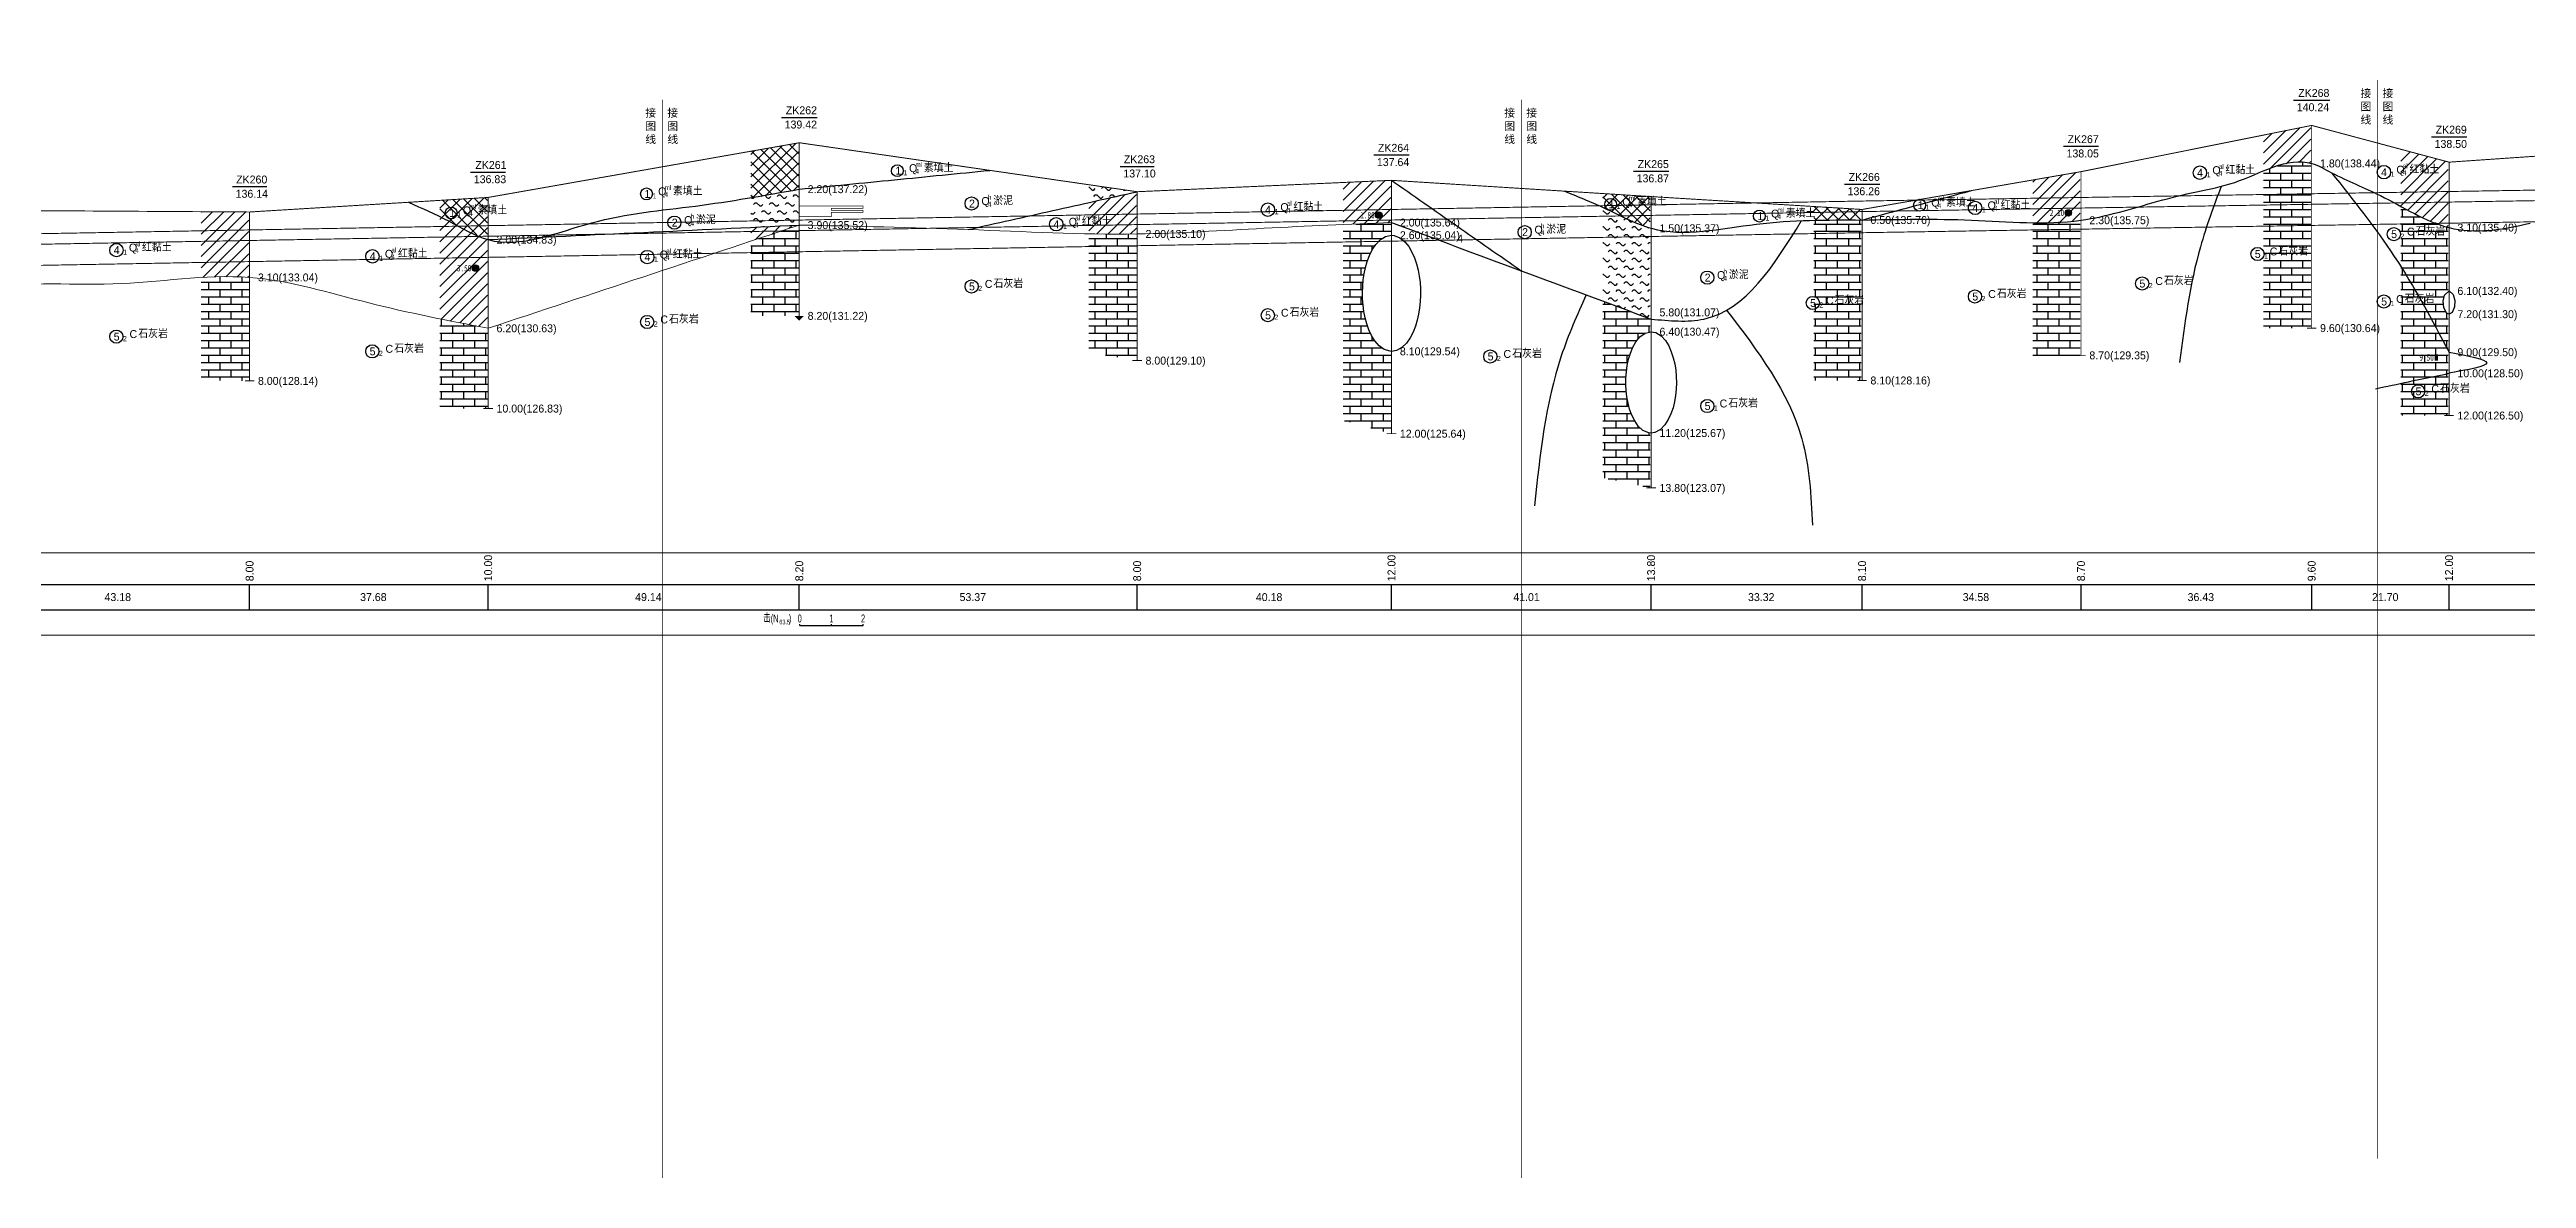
# Model space of a CAD drawing. Header units: inches. Extents: x -205 to 12199, y -11610 to -150.
# Drawn here: x 2405 to 3188, y -10874 to -10518 of the extents above; entities that cross this region are included whole.
import ezdxf
from ezdxf.enums import TextEntityAlignment as Align

# ---------------------------------------------------------------- set-up
doc = ezdxf.new("R2010")
doc.units = ezdxf.units.IN
doc.header["$MEASUREMENT"] = 0
for name, pattern in [('ACAD_ISO03W100', [30, 12, -18]), ('ACAD_ISO05W100', [34, 24, -3, 0.5, -3, 0.5, -3]), ('ACAD_ISO12W100', [21, 12, -3, 0, -3, 0, -3])]:
    doc.linetypes.add(name, pattern=pattern)
for name, color, linetype in [('GiCAD_PouMian', 7, 'Continuous'), ('GICAD_QUYANG', 7, 'Continuous'), ('地质-原位曲线', 7, 'Continuous'), ('地质-图框', 7, 'Continuous'), ('地质-地层符号', 3, 'Continuous'), ('地质-地层线', 7, 'Continuous'), ('地质-地面线', 7, 'Continuous'), ('地质-填充花纹', 4, 'Continuous'), ('地质-文字', 7, 'Continuous'), ('地质-标注栏', 7, 'Continuous'), ('地质-钻孔', 7, 'Continuous'), ('管底', 7, 'Continuous'), ('红线', 1, 'ACAD_ISO05W100')]:
    doc.layers.add(name, color=color, linetype=linetype)
doc.styles.add('LZ_PMT_LINE', font='', dxfattribs={"height": 2})
doc.styles.get("Standard").update_dxf_attribs({"font": ''})
doc.styles.add('地层编号', font='Comfont.shx', dxfattribs={"width": 0.7, "height": 2.5, "bigfont": 'Hztxt12a.shx'})
doc.styles.add('层底标注', font='Comfont.shx', dxfattribs={"width": 0.7, "height": 2.5, "bigfont": 'Hztxt12a.shx'})
doc.styles.add('岩土名称', font='Comfont.shx', dxfattribs={"width": 0.7, "height": 2.5, "bigfont": 'Hztxt12a.shx'})
doc.styles.add('时代', font='Comfont.shx', dxfattribs={"width": 0.7, "height": 2.5, "bigfont": 'Hztxt12a.shx'})
doc.styles.add('标注栏数据', font='Comfont.shx', dxfattribs={"width": 0.7, "height": 2.5, "bigfont": 'Hztxt12a.shx'})
doc.styles.add('钻孔标注', font='Comfont.shx', dxfattribs={"width": 0.7, "height": 2.5, "bigfont": 'Hztxt12a.shx'})
doc.styles.get('LZ_PMT_LINE').set_extended_font_data('SimSun')
doc.styles.get('Standard').set_extended_font_data('SimSun')
doc.linetypes.add('bzhjcx', pattern='A,0.001,[2,XX1.shx,S=1,R=0,X=1,Y=0],-2', length=2.001)
doc.linetypes.add('rd', pattern='A,0.7,1,[1,rd.shx,S=5,R=180,X=0,Y=0],1', length=2.7)
doc.linetypes.add('swx', pattern='A,7,-1.5,["●",LZ_PMT_LINE,S=0.05,R=0,X=0,Y=0],-1.5', length=10)
pattern_1 = [(0, (-1758.2928, -12599.2868), (0, 2.3), []), (90, (-1758.2928, -12599.2868), (-3.5, 2.3), [2.3, -2.3])]
pattern_2 = [(45, (-1758.2928, -12599.2868), (-1.767767, 1.767767), [])]
pattern_3 = [(45, (-1758.2928, -12599.2868), (-1.767767, 1.767767), []), (135, (-1758.2928, -12599.2868), (-1.767767, -1.767767), [])]
pattern_4 = [(45, (-1759.7928, -12599.2868), (-2.5, 2.5), [0.707107, -2.828427]), (0, (-1759.2928, -12598.7868), (2.5, 2.5), [0.5, -4.5]), (315, (-1758.7928, -12598.7868), (4.9999895, -1.06e-05), [1.414214, -2.12132]), (0, (-1757.7928, -12599.7868), (2.5, 2.5), [0.5, -4.5]), (45, (-1757.2928, -12599.7868), (-2.5, 2.5), [0.707107, -2.828427])]

# ---------------------------------------------------------------- blocks, each defined once
blk = doc.blocks.new('gkqy_yuan.dwg不标')
at = {"layer": 'GiCAD_PouMian'}
h = blk.add_hatch(color=7, dxfattribs=at)
edge = h.paths.add_edge_path()
edge.add_arc((0, 0), 1, 0, 360)
at = {"layer": 'GICAD_QUYANG', "color": 7}
blk.add_circle((0, 0), 1, dxfattribs=at)
blk = doc.blocks.new('gkqy_yan.dwg不标', base_point=(0, -1))
at = {"color": 7}
blk.add_solid([(-0.5, -2), (-0.5, 0), (0.5, -2), (0.5, 0)], dxfattribs=at)

msp = doc.modelspace()

# ---------------------------------------------------------------- hatches: boundary and pattern name
at = {"layer": '地质-填充花纹', "linetype": 'Continuous'}
h = msp.add_hatch(dxfattribs=at)
h.set_pattern_fill('GKSTT', scale=0.5, style=0, pattern_type=2)
h.set_pattern_definition(pattern_3)
h.paths.add_polyline_path([(2641.93628, -10562.03644), (2634.11769, -10563.41875), (2629.19074, -10564.27029), (2626.93628, -10564.64735), (2626.93628, -10550.00458), (2641.93628, -10547.36949)])
h = msp.add_hatch(dxfattribs=at)
h.set_pattern_fill('GKNXT', scale=0.5, style=0, pattern_type=2)
h.set_pattern_definition(pattern_2)
h.paths.add_polyline_path([(3119.71955, -10553.83785), (3114.54941, -10553.40351), (3109.66246, -10554.42032), (3104.96101, -10556.11729), (3104.71955, -10556.21782), (3104.71955, -10544.9144), (3119.71955, -10541.90894)])
h = msp.add_hatch(dxfattribs=at)
h.set_pattern_fill('GKSHY', scale=0.5, style=0, pattern_type=2)
h.set_pattern_definition(pattern_1)
h.paths.add_polyline_path([(3119.71955, -10553.83785), (3119.71955, -10605.85886), (3104.71955, -10605.85886), (3104.71955, -10556.21782), (3104.96101, -10556.11729), (3109.66246, -10554.42032), (3114.54941, -10553.40351)])
h = msp.add_hatch(dxfattribs=at)
h.set_pattern_fill('GKNXT', scale=0.5, style=0, pattern_type=2)
h.set_pattern_definition(pattern_2)
h.paths.add_polyline_path([(3163.12485, -10553.39208), (3163.12485, -10574.03163), (3154.95319, -10570.96158), (3150.49957, -10568.68975), (3148.12485, -10567.40348), (3148.12485, -10549.38334)])
h = msp.add_hatch(dxfattribs=at)
h.set_pattern_fill('GKYN', scale=0.5, style=0, pattern_type=2)
h.set_pattern_definition(pattern_4)
h.paths.add_polyline_path([(2641.93628, -10573.33727), (2632.99814, -10573.75558), (2628.00361, -10573.98933), (2626.93628, -10574.03928), (2626.93628, -10564.64735), (2629.19074, -10564.27029), (2634.11769, -10563.41875), (2641.93628, -10562.03644)])
h = msp.add_hatch(dxfattribs=at)
h.set_pattern_fill('GKYN', scale=0.5, style=0, pattern_type=2)
h.set_pattern_definition(pattern_4)
h.paths.add_polyline_path([(2748.67631, -10562.75596), (2748.67631, -10562.84809), (2741.75934, -10564.3947), (2736.87983, -10565.48574), (2733.67631, -10566.20203), (2733.67631, -10560.58246)])
h = msp.add_hatch(dxfattribs=at)
h.set_pattern_fill('GKNXT', scale=0.5, style=0, pattern_type=2)
h.set_pattern_definition(pattern_2)
h.paths.add_polyline_path([(2748.67631, -10576.12653), (2740.53101, -10576.1596), (2735.5313, -10576.10757), (2733.67631, -10576.07171), (2733.67631, -10566.20203), (2736.87983, -10565.48574), (2741.75934, -10564.3947), (2748.67631, -10562.84809)])
h = msp.add_hatch(dxfattribs=at)
h.set_pattern_fill('GKNXT', scale=0.5, style=0, pattern_type=2)
h.set_pattern_definition(pattern_2)
h.paths.add_polyline_path([(2829.02913, -10572.53569), (2824.06639, -10572.73674), (2819.07058, -10572.94126), (2814.07493, -10573.14991), (2814.02913, -10573.15188), (2814.02913, -10559.87546), (2829.02913, -10559.20343)])
h = msp.add_hatch(dxfattribs=at)
h.set_pattern_fill('GKSTT', scale=0.5, style=0, pattern_type=2)
h.set_pattern_definition(pattern_3)
h.paths.add_polyline_path([(2911.04168, -10564.30994), (2911.04168, -10574.22527), (2902.12412, -10570.64696), (2897.62293, -10568.47003), (2896.04168, -10567.77663), (2896.04168, -10563.37105)])
h = msp.add_hatch(dxfattribs=at)
h.set_pattern_fill('GKNXT', scale=0.5, style=0, pattern_type=2)
h.set_pattern_definition(pattern_2)
h.paths.add_polyline_path([(3046.85199, -10571.81228), (3037.49887, -10572.56331), (3032.49932, -10572.601), (3031.85199, -10572.58492), (3031.85199, -10559.08994), (3046.85199, -10556.50201)])
h = msp.add_hatch(dxfattribs=at)
h.set_pattern_fill('GKNXT', scale=0.5, style=0, pattern_type=2)
h.set_pattern_definition(pattern_2)
h.paths.add_polyline_path([(2468.28386, -10569.19068), (2468.28386, -10589.85153), (2460.27148, -10589.61538), (2455.27401, -10589.76517), (2453.28386, -10589.88578), (2453.28386, -10569.09804)])
h = msp.add_hatch(dxfattribs=at)
h.set_pattern_fill('GKSTT', scale=0.5, style=0, pattern_type=2)
h.set_pattern_definition(pattern_3)
h.paths.add_polyline_path([(2543.64746, -10577.81779), (2535.73348, -10574.40661), (2531.33686, -10572.02555), (2528.64746, -10570.72338), (2528.64746, -10565.52304), (2543.64746, -10564.60747)])
h = msp.add_hatch(dxfattribs=at)
h.set_pattern_fill('GKNXT', scale=0.5, style=0, pattern_type=2)
h.set_pattern_definition(pattern_2)
h.paths.add_polyline_path([(2531.33686, -10572.02555), (2535.73348, -10574.40661), (2543.64746, -10577.81779), (2543.64746, -10605.87696), (2535.52002, -10604.29757), (2530.61557, -10603.32483), (2528.64746, -10602.92376), (2528.64746, -10570.72338)])
h = msp.add_hatch(dxfattribs=at)
h.set_pattern_fill('GKYN', scale=0.5, style=0, pattern_type=2)
h.set_pattern_definition(pattern_4)
h.paths.add_polyline_path([(2897.62293, -10568.47003), (2902.12412, -10570.64696), (2911.04168, -10574.22527), (2911.04168, -10602.89939), (2903.09465, -10599.94716), (2898.40762, -10598.20598), (2896.04168, -10597.32706), (2896.04168, -10567.77663)])
h = msp.add_hatch(dxfattribs=at)
h.set_pattern_fill('GKSTT', scale=0.5, style=0, pattern_type=2)
h.set_pattern_definition(pattern_3)
h.paths.add_polyline_path([(2977.68464, -10568.37701), (2977.68464, -10571.72533), (2969.56397, -10571.71687), (2964.56428, -10571.76874), (2962.68464, -10571.81761), (2962.68464, -10567.46168)])
h = msp.add_hatch(dxfattribs=at)
h.set_pattern_fill('GKSHY', scale=0.5, style=0, pattern_type=2)
h.set_pattern_definition(pattern_1)
h.paths.add_polyline_path([(3150.49957, -10568.68975), (3154.95319, -10570.96158), (3163.12485, -10574.03163), (3163.12485, -10594.35573), (3161.98208, -10595.40786), (3161.55479, -10597.35195), (3161.71261, -10599.33891), (3162.59067, -10601.10654), (3163.12485, -10601.34656), (3163.12485, -10613.07722), (3158.51578, -10606.04057), (3155.77613, -10601.85795), (3153.03648, -10597.67533), (3150.29682, -10593.49271), (3148.12485, -10590.17678), (3148.12485, -10567.40348)])
h = msp.add_hatch(dxfattribs=at)
h.set_pattern_fill('GKNXT', scale=0.5, style=0, pattern_type=2)
h.set_pattern_definition(pattern_2)
h.paths.add_polyline_path([(2641.93628, -10573.40849), (2635.75382, -10575.45906), (2631.00805, -10577.03312), (2626.93628, -10578.38362), (2626.93628, -10574.03928), (2628.00361, -10573.98933), (2632.99814, -10573.75558), (2641.93628, -10573.33727)])
h = msp.add_hatch(dxfattribs=at)
h.set_pattern_fill('GKSHY', scale=0.5, style=0, pattern_type=2)
h.set_pattern_definition(pattern_1)
h.paths.add_polyline_path([(2641.93628, -10601.99224), (2626.93628, -10601.99224), (2626.93628, -10578.38362), (2631.00805, -10577.03312), (2635.75382, -10575.45906), (2641.93628, -10573.40849)])
h = msp.add_hatch(dxfattribs=at)
h.set_pattern_fill('GKSHY', scale=0.5, style=0, pattern_type=2)
h.set_pattern_definition(pattern_1)
h.paths.add_polyline_path([(2735.5313, -10576.10757), (2740.53101, -10576.1596), (2748.67631, -10576.12653), (2748.67631, -10616.07837), (2743.67141, -10615.13447), (2738.39031, -10614.29213), (2733.67631, -10613.6472), (2733.67631, -10576.07171)])
h = msp.add_hatch(dxfattribs=at)
h.set_pattern_fill('GKSHY', scale=0.5, style=0, pattern_type=2)
h.set_pattern_definition(pattern_1)
h.paths.add_polyline_path([(2829.02913, -10576.57913), (2827.33728, -10576.94164), (2825.6591, -10578.01572), (2824.29444, -10579.4731), (2823.19674, -10581.14289), (2822.31528, -10582.93707), (2821.61252, -10584.80885), (2821.06249, -10586.73126), (2820.64746, -10588.68735), (2820.35546, -10590.66562), (2820.17879, -10592.65754), (2820.11303, -10594.6562), (2820.15659, -10596.65548), (2820.31052, -10598.64928), (2820.57863, -10600.63094), (2820.96792, -10602.59233), (2821.48937, -10604.52271), (2822.15938, -10606.40652), (2823.00201, -10608.21936), (2824.05218, -10609.91967), (2825.35821, -10611.43046), (2826.97141, -10612.60175), (2828.87427, -10613.17434), (2829.02913, -10613.18118), (2829.02913, -10639.12336), (2824.24806, -10637.80643), (2819.21783, -10636.41531), (2814.18933, -10635.01355), (2814.02913, -10634.96836), (2814.02913, -10573.15188), (2814.07493, -10573.14991), (2819.07058, -10572.94126), (2824.06639, -10572.73674), (2829.02913, -10572.53569)])
h = msp.add_hatch(dxfattribs=at)
h.set_pattern_fill('GKSHY', scale=0.5, style=0, pattern_type=2)
h.set_pattern_definition(pattern_1)
h.paths.add_polyline_path([(2977.68464, -10571.72533), (2977.68464, -10622.39226), (2962.68464, -10622.39226), (2962.68464, -10571.81761), (2964.56428, -10571.76874), (2969.56397, -10571.71687)])
h = msp.add_hatch(dxfattribs=at)
h.set_pattern_fill('GKSHY', scale=0.5, style=0, pattern_type=2)
h.set_pattern_definition(pattern_1)
h.paths.add_polyline_path([(3046.85199, -10614.45887), (3031.85199, -10614.45887), (3031.85199, -10572.58492), (3032.49932, -10572.601), (3037.49887, -10572.56331), (3046.85199, -10571.81228)])
h = msp.add_hatch(dxfattribs=at)
h.set_pattern_fill('GKSHY', scale=0.5, style=0, pattern_type=2)
h.set_pattern_definition(pattern_1)
h.paths.add_polyline_path([(2468.28386, -10589.85153), (2468.28386, -10622.51912), (2463.15578, -10622.38702), (2457.76897, -10622.36995), (2453.28386, -10622.43807), (2453.28386, -10589.88578), (2455.27401, -10589.76517), (2460.27148, -10589.61538)])
h = msp.add_hatch(dxfattribs=at)
h.set_pattern_fill('GKSHY', scale=0.5, style=0, pattern_type=2)
h.set_pattern_definition(pattern_1)
h.paths.add_polyline_path([(3150.29682, -10593.49271), (3153.03648, -10597.67533), (3155.77613, -10601.85795), (3158.51578, -10606.04057), (3163.12485, -10613.07722), (3163.12485, -10620.04339), (3157.27402, -10618.1203), (3152.52403, -10616.55905), (3148.12485, -10615.1131), (3148.12485, -10590.17678)])
h = msp.add_hatch(dxfattribs=at)
h.set_pattern_fill('GKSHY', scale=0.5, style=0, pattern_type=2)
h.set_pattern_definition(pattern_1)
h.paths.add_polyline_path([(2898.40762, -10598.20598), (2903.09465, -10599.94716), (2911.04168, -10602.89939), (2911.04168, -10607.05333), (2909.36615, -10607.46263), (2907.75807, -10608.63767), (2906.49646, -10610.18509), (2905.51409, -10611.92528), (2904.75297, -10613.77375), (2904.1741, -10615.68747), (2903.75221, -10617.64199), (2903.4712, -10619.62175), (2903.32135, -10621.61579), (2903.29775, -10623.61532), (2903.39968, -10625.61239), (2903.6304, -10627.59867), (2903.99769, -10629.56421), (2904.515, -10631.49556), (2905.20372, -10633.37237), (2906.09701, -10635.1603), (2907.24529, -10636.79467), (2908.71654, -10638.14067), (2910.54228, -10638.9219), (2911.04168, -10638.96879), (2911.04168, -10656.27336), (2896.04168, -10653.13969), (2896.04168, -10597.32706)])
h = msp.add_hatch(dxfattribs=at)
h.set_pattern_fill('GKSHY', scale=0.5, style=0, pattern_type=2)
h.set_pattern_definition(pattern_1)
h.paths.add_polyline_path([(2530.61557, -10603.32483), (2535.52002, -10604.29757), (2543.64746, -10605.87696), (2543.64746, -10631.25888), (2537.32997, -10631.25888), (2533.21356, -10631.04467), (2528.64746, -10630.57473), (2528.64746, -10602.92376)])
h = msp.add_hatch(dxfattribs=at)
h.set_pattern_fill('GKSHY', scale=0.5, style=0, pattern_type=2)
h.set_pattern_definition(pattern_1)
h.paths.add_polyline_path([(3152.52403, -10616.55905), (3157.27402, -10618.1203), (3163.12485, -10620.04339), (3163.12485, -10633.45889), (3148.12485, -10633.45889), (3148.12485, -10615.1131)])

# ---------------------------------------------------------------- linework, layer by layer
at = {"layer": '地质-原位曲线', "color": 7, "linetype": 'Continuous'}
for p, q in [((2642.33614, -10699.79217), (2642.33614, -10699.29217)), ((2642.33614, -10699.79217), (2662.33614, -10699.79217)), ((2652.33614, -10699.79217), (2652.33614, -10699.29217)), ((2662.33614, -10699.79217), (2662.33614, -10699.29217))]:
    msp.add_line(p, q, dxfattribs=at)
at = {"layer": '地质-原位曲线', "color": 7, "linetype": 'Continuous', "const_width": 0.2, "flags": 128}
msp.add_lwpolyline([(2642.33614, -10567.32562), (2662.33614, -10567.32562), (2662.33614, -10567.99224), (2652.33614, -10567.99224), (2652.33614, -10568.65887), (2662.33614, -10568.65887), (2662.33614, -10569.32562), (2652.33614, -10569.32562), (2652.33614, -10569.99224), (2652.33614, -10569.99224), (2652.33614, -10570.65887), (2642.33614, -10570.65887)], dxfattribs=at)
at = {"layer": '地质-地层符号', "color": 7, "linetype": 'Continuous'}
for centre, major_axis in [((2673.16744, -10556.15462), (0, 1.875)), ((3084.66077, -10556.79219), (0, 2.125)), ((3142.7972, -10556.62554), (0, 2.125)), ((2593.91687, -10563.47505), (0, 1.875)), ((2532.21186, -10569.49221), (0, 1.875)), ((2602.73322, -10572.54381), (0, 2.08333)), ((2696.63963, -10566.52554), (0, 2.08333)), ((2723.3663, -10573.06441), (0, 2.125)), ((2790.22772, -10568.45887), (0, 2.125)), ((2898.49792, -10566.77003), (0, 1.875)), ((2945.48816, -10570.49231), (0, 1.875)), ((2996.10148, -10567.04225), (0, 1.875)), ((3013.64332, -10567.89223), (0, 2.125)), ((2426.48032, -10581.22556), (0, 2.125)), ((2871.36874, -10575.55891), (0, 2.08333)), ((3145.90085, -10576.18193), (0, 2.08333)), ((2507.34066, -10583.19222), (0, 2.125)), ((2594.16687, -10583.42556), (0, 2.125)), ((3102.83599, -10582.45596), (0, 2.08333)), ((2696.63963, -10592.69221), (0, 2.08333)), ((2929.03626, -10589.90754), (0, 2.08333)), ((3013.60165, -10595.89223), (0, 2.08333)), ((3066.40271, -10591.79075), (0, 2.08333)), ((2594.12521, -10603.92556), (0, 2.08333)), ((2790.18606, -10601.79221), (0, 2.08333)), ((2962.35724, -10597.92327), (0, 2.08333)), ((3142.75553, -10597.45887), (0, 2.08333)), ((2426.43865, -10608.54222), (0, 2.08333)), ((2507.29899, -10613.19222), (0, 2.08333)), ((2860.48617, -10614.80096), (0, 2.08333)), ((3153.60736, -10625.80897), (0, 2.08333)), ((2929.03626, -10630.45892), (0, 2.08333))]:
    msp.add_ellipse(centre, major_axis=major_axis, ratio=1, dxfattribs=at)
at = {"layer": '地质-地层线', "color": 7, "linetype": 'rd', "flags": 128}
for points in [[(2838.44076, -10595.46696), (2838.35273, -10597.46476), (2838.15313, -10599.45451), (2837.83694, -10601.42904), (2837.39567, -10603.37937), (2836.81634, -10605.29312), (2836.07979, -10607.15181), (2835.15796, -10608.92547), (2834.01061, -10610.56124), (2832.58514, -10611.95838), (2830.84336, -10612.92333), (2829.27913, -10613.19223), (2828.87427, -10613.17434), (2826.97141, -10612.60175), (2825.35821, -10611.43046), (2824.05218, -10609.91967), (2823.00201, -10608.21936), (2822.15938, -10606.40652), (2821.48937, -10604.52271), (2820.96792, -10602.59234), (2820.57863, -10600.63094), (2820.31052, -10598.64928), (2820.15659, -10596.65548), (2820.11303, -10594.6562), (2820.17879, -10592.65753), (2820.35546, -10590.66562), (2820.64746, -10588.68735), (2821.06249, -10586.73126), (2821.61252, -10584.80885), (2822.31528, -10582.93707), (2823.19674, -10581.14289), (2824.29444, -10579.4731), (2825.6591, -10578.01572), (2827.33728, -10576.94164), (2829.27913, -10576.52556), (2830.08575, -10576.59668), (2831.94001, -10577.31495), (2833.48816, -10578.57248), (2834.73787, -10580.13069), (2835.74251, -10581.8585), (2836.54773, -10583.68835), (2837.18597, -10585.58319), (2837.67951, -10587.52092), (2838.04349, -10589.48718), (2838.28801, -10591.4719), (2838.41936, -10593.46732)], [(3165.08642, -10599.10625), (3164.32115, -10600.93269), (3163.37485, -10601.45889), (3162.59067, -10601.10654), (3161.71261, -10599.33891), (3161.55479, -10597.35195), (3161.98208, -10595.40786), (3163.37485, -10594.12556), (3164.66753, -10595.19214), (3165.17663, -10597.11482)], [(2919.22054, -10625.12136), (2919.02206, -10627.11113), (2918.6894, -10629.08285), (2918.21065, -10631.02416), (2917.56667, -10632.91687), (2916.72767, -10634.73109), (2915.64797, -10636.41206), (2914.26267, -10637.84799), (2912.51865, -10638.80296), (2911.29168, -10638.99226), (2910.54228, -10638.9219), (2908.71654, -10638.14067), (2907.24529, -10636.79467), (2906.09701, -10635.1603), (2905.20372, -10633.37237), (2904.515, -10631.49556), (2903.99769, -10629.56421), (2903.6304, -10627.59867), (2903.39968, -10625.61239), (2903.29775, -10623.61532), (2903.32134, -10621.61579), (2903.4712, -10619.62175), (2903.75221, -10617.64199), (2904.1741, -10615.68747), (2904.75297, -10613.77375), (2905.5141, -10611.92528), (2906.49646, -10610.18509), (2907.75807, -10608.63767), (2909.36615, -10607.46263), (2911.29168, -10606.99226), (2912.76588, -10607.26626), (2914.46361, -10608.30364), (2915.80487, -10609.78149), (2916.84981, -10611.48449), (2917.66114, -10613.31135), (2918.2821, -10615.21177), (2918.74085, -10617.15792), (2919.05543, -10619.13262), (2919.23696, -10621.12401), (2919.29142, -10623.12294)]]:
    msp.add_lwpolyline(points, close=True, dxfattribs=at)
at = {"layer": '地质-地层线', "color": 7, "linetype": 'bzhjcx', "lineweight": 25}
msp.add_open_spline([(2977.93464, -10571.72559), (2989.43373, -10571.50641), (3012.43189, -10571.06804), (3044.21794, -10574.23394), (3067.31135, -10566.72883), (3083.55747, -10562.68353), (3099.63266, -10559.77342), (3114.63237, -10550.10059), (3129.25233, -10558.67885), (3143.87673, -10564.23305), (3163.5333, -10577.3585), (3180.21987, -10574.86163), (3189.01469, -10572.67273)], degree=3, knots=[0, 0, 0, 0, 34.583691421, 69.167382842, 94.181346525, 106.689358206, 119.195310207, 144.20927389, 151.151832232, 168.1611005, 192.11292711, 218.182775891, 218.182775891, 218.182775891, 218.182775891], dxfattribs=at)
at = {"layer": '地质-地层线', "color": 7, "lineweight": 25}
for points in [[(2518.77626, -10566.12555), (2531.33686, -10572.02555), (2543.89746, -10577.92555), (2576.6604, -10572.61444), (2609.42334, -10567.30334), (2642.18628, -10561.99224)], [(2642.18628, -10561.99224), (2672.29244, -10559.02128), (2702.39861, -10556.05033)], [(2695.5563, -10574.72554), (2722.2413, -10568.75886), (2748.9263, -10562.79219)], [(2829.27913, -10559.19223), (2849.78227, -10573.47557), (2870.28541, -10587.75891)], [(2883.95417, -10562.61447), (2897.62292, -10568.47003), (2911.29168, -10574.32559), (2944.61316, -10573.02559), (2977.93464, -10571.72559)], [(2977.93464, -10571.72559), (2995.22648, -10567.07558), (3012.51832, -10562.42557)], [(2543.89746, -10577.92555), (2593.04187, -10575.62556), (2642.18628, -10573.32557)]]:
    msp.add_spline(points, degree=3, dxfattribs=at)
at = {"layer": '地质-地层线', "color": 7}
for points in [[(3126.26017, -10556.79606), (3146.06833, -10583.21943), (3163.37485, -10613.45889)], [(3163.37485, -10613.45889), (3175.28746, -10616.79222), (3163.37485, -10620.12556)], [(3140.12657, -10625.01048), (3150.59298, -10622.77696), (3163.37485, -10620.12556)]]:
    msp.add_spline(points, degree=3, dxfattribs=at)
at = {"layer": '地质-地层线', "color": 7, "linetype": 'bzhjcx', "lineweight": 0}
for points in [[(699.99396, -10594.59218), (714.48033, -10599.62551), (728.9667, -10604.65884), (766.86859, -10608.05888), (804.77048, -10611.45891), (849.49049, -10615.99222), (894.21051, -10620.52552), (933.25037, -10603.62553), (972.29024, -10586.72553), (1007.85112, -10585.59219), (1043.41201, -10584.45885), (1078.9729, -10583.32551), (1121.81448, -10583.35889), (1164.65607, -10583.39226), (1206.90451, -10580.99227), (1249.15295, -10578.59227), (1290.94338, -10583.19227), (1332.73381, -10587.79227), (1364.55757, -10582.23668), (1396.38134, -10576.6811), (1428.2051, -10571.12552), (1460.0819, -10581.85888), (1470.70749, -10585.43666), (1491.95869, -10592.59223), (1523.05932, -10603.6589), (1554.15995, -10614.72557), (1585.62324, -10618.70891), (1617.08652, -10622.69224), (1648.54981, -10626.67557), (1680.0131, -10630.6589), (1714.09311, -10626.08114), (1747.39859, -10621.60741), (1748.17313, -10621.50337), (1782.25315, -10616.92561), (1816.08239, -10623.45889), (1849.91162, -10629.99218), (1879.46049, -10618.20886), (1909.00935, -10606.42555), (1917.45188, -10603.05888), (1938.55821, -10594.64223), (1968.10707, -10582.85892), (2000.26895, -10600.28747), (2005.62926, -10603.19223), (2043.15145, -10623.52554), (2082.10486, -10619.65889), (2121.05827, -10615.79225), (2155.11407, -10612.05891), (2189.16986, -10608.32558), (2223.22566, -10604.59225), (2257.28146, -10600.85892), (2296.66942, -10606.69224), (2336.05738, -10612.52556), (2359.11708, -10603.25889), (2382.17678, -10593.99222), (2425.35532, -10591.92556), (2468.53386, -10589.85889), (2506.21566, -10597.89222), (2543.89746, -10605.92554)], [(2543.89746, -10605.92554), (2593.04187, -10589.62556), (2642.18628, -10573.32557)], [(2642.18628, -10573.32557), (2695.5563, -10574.72554), (2748.92631, -10576.12552), (2789.10272, -10574.32554), (2829.27913, -10572.52556)]]:
    msp.add_spline(points, degree=3, dxfattribs=at)
at = {"layer": '地质-地层线', "color": 7, "linetype": 'bzhjcx', "lineweight": 25}
for points in [[(2829.27913, -10572.52556), (2870.28541, -10587.75891), (2911.29168, -10602.99226)], [(2911.29168, -10602.99226), (2927.95242, -10602.99226), (2958.83865, -10571.92577)]]:
    msp.add_spline(points, degree=3, dxfattribs=at)
at = {"layer": '地质-地面线', "color": 7, "linetype": 'Continuous', "const_width": 0.3}
msp.add_lwpolyline([(2382.17678, -10568.65889), (2468.53386, -10569.19223), (2543.89746, -10564.59221), (2642.18628, -10547.32557), (2748.92631, -10562.79219), (2829.27913, -10559.19223), (2911.29168, -10564.32559), (2977.93464, -10568.39226), (3047.10199, -10556.45887), (3119.96955, -10541.85885), (3163.37485, -10553.45889), (3237.09629, -10548.39226), (3308.91343, -10554.65884), (3384.43208, -10537.32557), (3449.05695, -10551.12551), (3522.02354, -10534.39222), (3582.8791, -10546.99221), (3668.42186, -10545.19219), (3843.45717, -10518.0589), (3931.67858, -10551.7256)], dxfattribs=at)
at = {"layer": '地质-标注栏', "color": 7, "linetype": 'Continuous', "const_width": 0.3}
for points in [[(389.34322, -10676.79217), (5155.17051, -10676.79217)], [(389.34322, -10702.79217), (5155.17051, -10702.79217)]]:
    msp.add_lwpolyline(points, dxfattribs=at)
at = {"layer": '地质-标注栏', "color": 7, "linetype": 'Continuous'}
for points in [[(389.34322, -10686.79217), (5155.17051, -10686.79217)], [(2468.53386, -10694.79217), (2468.53386, -10686.79217)], [(2468.53386, -10694.79217), (2468.53386, -10686.79217)], [(2543.89746, -10694.79217), (2543.89746, -10686.79217)], [(2543.89746, -10694.79217), (2543.89746, -10686.79217)], [(2642.18628, -10694.79217), (2642.18628, -10686.79217)], [(2642.18628, -10694.79217), (2642.18628, -10686.79217)], [(2748.92631, -10694.79217), (2748.92631, -10686.79217)], [(2748.92631, -10694.79217), (2748.92631, -10686.79217)], [(2829.27913, -10694.79217), (2829.27913, -10686.79217)], [(2829.27913, -10694.79217), (2829.27913, -10686.79217)], [(2911.29168, -10694.79217), (2911.29168, -10686.79217)], [(2911.29168, -10694.79217), (2911.29168, -10686.79217)], [(2977.93464, -10694.79217), (2977.93464, -10686.79217)], [(2977.93464, -10694.79217), (2977.93464, -10686.79217)], [(3047.10199, -10694.79217), (3047.10199, -10686.79217)], [(3047.10199, -10694.79217), (3047.10199, -10686.79217)], [(3119.96955, -10694.79217), (3119.96955, -10686.79217)], [(3119.96955, -10694.79217), (3119.96955, -10686.79217)], [(3163.37485, -10694.79217), (3163.37485, -10686.79217)], [(3163.37485, -10694.79217), (3163.37485, -10686.79217)], [(389.34322, -10694.79217), (5155.17051, -10694.79217)]]:
    msp.add_lwpolyline(points, dxfattribs=at)
at = {"layer": '地质-钻孔', "color": 7, "linetype": 'Continuous'}
for p, q in [((2636.57296, -10539.32562), (2647.79952, -10539.32562)), ((3114.27315, -10533.85882), (3125.66573, -10533.85882)), ((3157.80343, -10545.45892), (3168.94649, -10545.45892)), ((2743.56319, -10554.79217), (2754.28927, -10554.79217)), ((2823.66622, -10551.19232), (2834.8923, -10551.19232)), ((3041.53048, -10548.45892), (3052.67355, -10548.45892)), ((2463.12911, -10561.1922), (2473.93868, -10561.1922)), ((2538.36788, -10556.59222), (2549.42745, -10556.59222)), ((2905.72042, -10556.32562), (2916.863, -10556.32562)), ((2972.363, -10560.39227), (2983.50606, -10560.39227))]:
    msp.add_line(p, q, dxfattribs=at)
at = {"layer": '地质-钻孔', "color": 7, "const_width": 0.3, "flags": 128}
for points in [[(2642.18628, -10547.32557), (2642.18628, -10601.99224)], [(3119.96955, -10541.85885), (3119.96955, -10605.85886)], [(3163.37485, -10553.45889), (3163.37485, -10633.45889)], [(2748.92631, -10562.79218), (2748.92631, -10616.12552)], [(2829.27913, -10559.19223), (2829.27913, -10639.19223)], [(3047.10199, -10556.45887), (3047.10199, -10614.45887)], [(2468.53386, -10569.19223), (2468.53386, -10622.52556)], [(2543.89746, -10564.59221), (2543.89746, -10631.25888)], [(2911.29168, -10564.32559), (2911.29168, -10656.32559)], [(2977.93464, -10568.39226), (2977.93464, -10622.39226)]]:
    msp.add_lwpolyline(points, dxfattribs=at)
at = {"layer": '地质-钻孔', "color": 7, "linetype": 'Continuous', "const_width": 0.3, "flags": 128}
for points in [[(3118.46955, -10605.85886), (3121.46955, -10605.85886)], [(2747.42631, -10616.12552), (2750.42631, -10616.12552)], [(3045.60199, -10614.45887), (3048.60199, -10614.45887)], [(2467.03386, -10622.52556), (2470.03386, -10622.52556)], [(2976.43464, -10622.39226), (2979.43464, -10622.39226)], [(2542.39746, -10631.25888), (2545.39746, -10631.25888)], [(3161.87485, -10633.45889), (3164.87485, -10633.45889)], [(2827.77913, -10639.19223), (2830.77913, -10639.19223)], [(2909.79168, -10656.32559), (2912.79168, -10656.32559)]]:
    msp.add_lwpolyline(points, dxfattribs=at)
at = {"layer": '地质-钻孔', "color": 7, "linetype": 'Continuous'}
msp.add_solid([(2640.68628, -10601.99224), (2643.68628, -10601.99224), (2642.18628, -10603.49224)], dxfattribs=at)
at = {"layer": '管底', "linetype": 'swx', "const_width": 0.3}
for points in [[(2979.32744, -10565.7112), (3935.37376, -10550.19461)], [(2979.38153, -10569.04376), (3935.42785, -10553.52718)], [(2283.67831, -10578.16654), (2979.32186, -10565.7113)], [(2283.73798, -10581.499), (2979.38153, -10569.04376)]]:
    msp.add_lwpolyline(points, dxfattribs=at)
at = {"layer": '管底', "linetype": 'ACAD_ISO12W100', "const_width": 0.3}
for points in [[(2979.4897, -10575.70889), (3935.53603, -10560.1923)], [(2283.85731, -10588.16394), (2979.50086, -10575.70869)]]:
    msp.add_lwpolyline(points, dxfattribs=at)
at = {"layer": '管底'}
for points in [[(3091.36585, -10561.10004), (3084.83474, -10580.14393), (3078.22439, -10616.68691)], [(2890.73431, -10595.35544), (2882.92807, -10614.58031), (2874.43952, -10661.93955)], [(2935.15617, -10600.20635), (2958.9301, -10640.82523), (2962.28602, -10668.05674)]]:
    msp.add_spline(points, degree=3, dxfattribs=at)
at = {"layer": '红线', "linetype": 'ACAD_ISO03W100', "ltscale": 0.4, "const_width": 0.2}
for points in [[(3140.84708, -10527.5278), (3140.84708, -10868.07963)], [(2599.01763, -10533.69774), (2599.01763, -10874.24957)], [(2870.367, -10533.69774), (2870.367, -10874.24957)]]:
    msp.add_lwpolyline(points, dxfattribs=at)

# ---------------------------------------------------------------- block references
at = {"layer": '地质-图框', "color": 7, "linetype": 'Continuous'}
for name, p in [('gkqy_yuan.dwg不标', (2825.27913, -10570.19223)), ('gkqy_yuan.dwg不标', (3043.10199, -10569.45887)), ('gkqy_yuan.dwg不标', (2539.89746, -10586.92555)), ('gkqy_yan.dwg不标', (3159.37485, -10615.12556))]:
    msp.add_blockref(name, p, dxfattribs=at)

# ---------------------------------------------------------------- texts
at = {"layer": '地质-原位曲线', "color": 7, "linetype": 'Continuous', "style": '标注栏数据', "width": 0.7}
for s, height, p in [('击', 2.5, (2630.81531, -10698.79217)), ('(N', 2.5, (2633.16531, -10698.79217)), (')', 2.5, (2638.88864, -10698.79217)), ('63.5', 1.5, (2635.87364, -10699.41717))]:
    msp.add_text(s, height=height, dxfattribs=at).set_placement(p)
for s, p in [('0', (2642.33614, -10698.79217)), ('1', (2652.33614, -10698.79217)), ('2', (2662.33614, -10698.79217))]:
    msp.add_text(s, height=2.5, dxfattribs=at).set_placement(p, align=Align.CENTER)
at = {"layer": '地质-图框', "color": 7, "linetype": 'Continuous', "width": 0.7}
for s, p in [('1.80', (2819.40454, -10571.19223)), ('2.10', (3037.2274, -10570.45887)), ('3.50', (2534.02287, -10587.92555)), ('9.50', (3154.00026, -10616.12556))]:
    msp.add_text(s, height=2, dxfattribs=at).set_placement(p)
at = {"layer": '地质-地层符号', "color": 7, "linetype": 'Continuous'}
for s, height, style, p in [('1', 2.5, '地层编号', (2672.54244, -10557.40462)), ('Q', 2.5, '时代', (2676.85494, -10556.60462)), ('素填土', 2.5, '岩土名称', (2681.52161, -10556.60462)), ('4', 2.5, '地层编号', (3083.78577, -10558.04219)), ('Q', 2.5, '时代', (3088.59827, -10557.24219)), ('红黏土', 2.5, '岩土名称', (3092.72327, -10557.24219)), ('4', 2.5, '地层编号', (3141.9222, -10557.87554)), ('Q', 2.5, '时代', (3146.7347, -10557.07554)), ('红黏土', 2.5, '岩土名称', (3150.8597, -10557.07554)), ('1', 2.5, '地层编号', (2593.29187, -10564.72505)), ('1', 1.625, '地层编号', (2595.79187, -10564.92505)), ('Q', 2.5, '时代', (2597.60437, -10563.92505)), ('素填土', 2.5, '岩土名称', (2602.27104, -10563.92505)), ('1', 1.625, '地层编号', (2675.04244, -10557.60462)), ('1', 1.625, '地层编号', (3086.78577, -10558.24219)), ('1', 1.625, '地层编号', (3144.9222, -10558.07554)), ('1', 2.5, '地层编号', (2531.58686, -10570.74221)), ('1', 1.625, '地层编号', (2534.08686, -10570.94221)), ('Q', 2.5, '时代', (2535.89936, -10569.94221)), ('素填土', 2.5, '岩土名称', (2540.56603, -10569.94221)), ('2', 2.5, '地层编号', (2601.89989, -10573.79381)), ('Q', 2.5, '时代', (2605.81655, -10572.99381)), ('淤泥', 2.5, '岩土名称', (2609.56655, -10572.99381)), ('2', 2.5, '地层编号', (2695.8063, -10567.77554)), ('Q', 2.5, '时代', (2699.72296, -10566.97554)), ('淤泥', 2.5, '岩土名称', (2703.47296, -10566.97554)), ('Q', 2.5, '时代', (2727.3038, -10573.51441)), ('红黏土', 2.5, '岩土名称', (2731.4288, -10573.51441)), ('4', 2.5, '地层编号', (2789.35272, -10569.70887)), ('1', 1.625, '地层编号', (2792.35272, -10569.90887)), ('Q', 2.5, '时代', (2794.16522, -10568.90887)), ('红黏土', 2.5, '岩土名称', (2798.29022, -10568.90887)), ('1', 2.5, '地层编号', (2897.87292, -10568.02003)), ('1', 1.625, '地层编号', (2900.37292, -10568.22003)), ('Q', 2.5, '时代', (2902.18542, -10567.22003)), ('素填土', 2.5, '岩土名称', (2906.85209, -10567.22003)), ('1', 2.5, '地层编号', (2944.86316, -10571.74231)), ('1', 1.625, '地层编号', (2947.36316, -10571.94231)), ('Q', 2.5, '时代', (2949.17566, -10570.94231)), ('素填土', 2.5, '岩土名称', (2953.84233, -10570.94231)), ('1', 2.5, '地层编号', (2995.47648, -10568.29225)), ('1', 1.625, '地层编号', (2997.97648, -10568.49225)), ('Q', 2.5, '时代', (2999.78898, -10567.49225)), ('素填土', 2.5, '岩土名称', (3004.45565, -10567.49225)), ('4', 2.5, '地层编号', (3012.76832, -10569.14223)), ('1', 1.625, '地层编号', (3015.76832, -10569.34223)), ('Q', 2.5, '时代', (3017.58082, -10568.34223)), ('红黏土', 2.5, '岩土名称', (3021.70582, -10568.34223)), ('Q', 2.5, '时代', (2430.41782, -10581.67556)), ('红黏土', 2.5, '岩土名称', (2434.54282, -10581.67556)), ('4', 2.5, '地层编号', (2722.4913, -10574.31441)), ('1', 1.625, '地层编号', (2725.4913, -10574.51441)), ('4', 2.5, '地层编号', (2850.03227, -10578.8589)), ('2', 2.5, '地层编号', (2870.53541, -10576.80891)), ('Q', 2.5, '时代', (2874.45207, -10576.00891)), ('淤泥', 2.5, '岩土名称', (2878.20207, -10576.00891)), ('5', 2.5, '地层编号', (3145.06751, -10577.43193)), ('2', 1.625, '地层编号', (3147.98418, -10577.63193)), ('C', 2.5, '时代', (3150.06751, -10576.63193)), ('石灰岩', 2.5, '岩土名称', (3152.81751, -10576.63193)), ('4', 2.5, '地层编号', (2425.60532, -10582.47556)), ('1', 1.625, '地层编号', (2428.60532, -10582.67556)), ('4', 2.5, '地层编号', (2506.46566, -10584.44222)), ('1', 1.625, '地层编号', (2509.46566, -10584.64222)), ('Q', 2.5, '时代', (2511.27816, -10583.64222)), ('红黏土', 2.5, '岩土名称', (2515.40316, -10583.64222)), ('4', 2.5, '地层编号', (2593.29187, -10584.67556)), ('1', 1.625, '地层编号', (2596.29187, -10584.87556)), ('Q', 2.5, '时代', (2598.10437, -10583.87556)), ('红黏土', 2.5, '岩土名称', (2602.22937, -10583.87556)), ('5', 2.5, '地层编号', (3102.00266, -10583.70596)), ('1', 1.625, '地层编号', (3104.91933, -10583.90596)), ('C', 2.5, '时代', (3106.73183, -10582.90596)), ('石灰岩', 2.5, '岩土名称', (3109.48183, -10582.90596)), ('5', 2.5, '地层编号', (2695.8063, -10593.94221)), ('2', 1.625, '地层编号', (2698.72296, -10594.14221)), ('C', 2.5, '时代', (2700.8063, -10593.14221)), ('石灰岩', 2.5, '岩土名称', (2703.5563, -10593.14221)), ('2', 2.5, '地层编号', (2928.20292, -10591.15754)), ('Q', 2.5, '时代', (2932.11959, -10590.35754)), ('淤泥', 2.5, '岩土名称', (2935.86959, -10590.35754)), ('5', 2.5, '地层编号', (3012.76832, -10597.14223)), ('C', 2.5, '时代', (3017.76832, -10596.34223)), ('石灰岩', 2.5, '岩土名称', (3020.51832, -10596.34223)), ('5', 2.5, '地层编号', (3065.56938, -10593.04075)), ('2', 1.625, '地层编号', (3068.48605, -10593.24075)), ('C', 2.5, '时代', (3070.56938, -10592.24075)), ('石灰岩', 2.5, '岩土名称', (3073.31938, -10592.24075)), ('5', 2.5, '地层编号', (2593.29187, -10605.17556)), ('C', 2.5, '时代', (2598.29187, -10604.37556)), ('石灰岩', 2.5, '岩土名称', (2601.04187, -10604.37556)), ('5', 2.5, '地层编号', (2789.35272, -10603.04221)), ('2', 1.625, '地层编号', (2792.26939, -10603.24221)), ('C', 2.5, '时代', (2794.35272, -10602.24221)), ('石灰岩', 2.5, '岩土名称', (2797.10272, -10602.24221)), ('5', 2.5, '地层编号', (2961.5239, -10599.17327)), ('2', 1.625, '地层编号', (2964.44057, -10599.37327)), ('C', 2.5, '时代', (2966.5239, -10598.37327)), ('石灰岩', 2.5, '岩土名称', (2969.2739, -10598.37327)), ('2', 1.625, '地层编号', (3015.68498, -10597.34223)), ('5', 2.5, '地层编号', (3141.9222, -10598.70887)), ('1', 1.625, '地层编号', (3144.83887, -10598.90887)), ('C', 2.5, '时代', (3146.65137, -10597.90887)), ('石灰岩', 2.5, '岩土名称', (3149.40137, -10597.90887)), ('5', 2.5, '地层编号', (2425.60532, -10609.79222)), ('2', 1.625, '地层编号', (2428.52199, -10609.99222)), ('C', 2.5, '时代', (2430.60532, -10608.99222)), ('石灰岩', 2.5, '岩土名称', (2433.35532, -10608.99222)), ('2', 1.625, '地层编号', (2596.20854, -10605.37556)), ('5', 2.5, '地层编号', (2506.46566, -10614.44222)), ('2', 1.625, '地层编号', (2509.38233, -10614.64222)), ('C', 2.5, '时代', (2511.46566, -10613.64222)), ('石灰岩', 2.5, '岩土名称', (2514.21566, -10613.64222)), ('5', 2.5, '地层编号', (2859.65284, -10616.05096)), ('2', 1.625, '地层编号', (2862.5695, -10616.25096)), ('C', 2.5, '时代', (2864.65284, -10615.25096)), ('石灰岩', 2.5, '岩土名称', (2867.40284, -10615.25096)), ('5', 2.5, '地层编号', (3152.77403, -10627.05897)), ('2', 1.625, '地层编号', (3155.69069, -10627.25897)), ('C', 2.5, '时代', (3157.77403, -10626.25897)), ('石灰岩', 2.5, '岩土名称', (3160.52403, -10626.25897)), ('5', 2.5, '地层编号', (2928.20292, -10631.70892)), ('1', 1.625, '地层编号', (2931.11959, -10631.90892)), ('C', 2.5, '时代', (2932.93209, -10630.90892)), ('石灰岩', 2.5, '岩土名称', (2935.68209, -10630.90892))]:
    msp.add_text(s, height=height, dxfattribs=dict(at, style=style)).set_placement(p)
at = {"layer": '地质-地层符号', "color": 7, "linetype": 'Continuous', "style": '时代', "width": 0.8}
for s, p in [('4', (2678.88828, -10557.10462)), ('ml', (2678.88828, -10554.93795)), ('al', (3090.6316, -10555.57552)), ('al', (3148.76803, -10555.40887)), ('4', (2599.63771, -10564.42505)), ('ml', (2599.63771, -10562.25838)), ('4', (3090.6316, -10557.74219)), ('4', (3148.76803, -10557.57554)), ('4', (2537.9327, -10570.44221)), ('ml', (2537.9327, -10568.27555)), ('h', (2607.84989, -10571.32715)), ('4', (2701.7563, -10567.47554)), ('h', (2701.7563, -10565.30888)), ('al', (2729.33714, -10571.84774)), ('4', (2796.19856, -10569.40887)), ('al', (2796.19856, -10567.24221)), ('4', (2904.21876, -10567.72003)), ('ml', (2904.21876, -10565.55336)), ('4', (2951.209, -10571.44231)), ('ml', (2951.209, -10569.27564)), ('4', (3001.82231, -10567.99225)), ('ml', (3001.82231, -10565.82558)), ('4', (3019.61415, -10568.84223)), ('al', (3019.61415, -10566.67557)), ('al', (2432.45115, -10580.00889)), ('4', (2607.84989, -10573.49381)), ('4', (2729.33714, -10574.01441)), ('4', (2876.48541, -10576.50891)), ('h', (2876.48541, -10574.34224)), ('4', (2432.45115, -10582.17556)), ('4', (2513.31149, -10584.14222)), ('al', (2513.31149, -10581.97555)), ('4', (2600.13771, -10584.37556)), ('al', (2600.13771, -10582.20889)), ('4', (2934.15292, -10590.85754)), ('h', (2934.15292, -10588.69087))]:
    msp.add_text(s, height=1.5, dxfattribs=at).set_placement(p)
at = {"layer": '地质-文字', "color": 7, "linetype": 'Continuous', "style": '层底标注'}
for s, p in [('1.80(138.44)', (3122.61955, -10555.10885)), ('2.20(137.22)', (2644.83628, -10563.24224)), ('2.00(135.64)', (2831.92913, -10573.77556)), ('0.50(135.76)', (2980.58464, -10572.97559)), ('2.30(135.75)', (3049.75199, -10573.0422)), ('2.00(134.83)', (2546.54746, -10579.17555)), ('3.90(135.52)', (2644.83628, -10574.57557)), ('2.00(135.10)', (2751.57631, -10577.37552)), ('2.60(135.04)', (2831.92913, -10577.77556)), ('1.50(135.37)', (2913.94168, -10575.57559)), ('3.10(135.40)', (3166.02485, -10575.37556)), ('3.10(133.04)', (2471.18386, -10591.10889)), ('6.10(132.40)', (3166.02485, -10595.37556)), ('8.20(131.22)', (2644.83628, -10603.24224)), ('5.80(131.07)', (2913.94168, -10602.13562)), ('7.20(131.30)', (3166.02485, -10602.70889)), ('6.20(130.63)', (2546.54746, -10607.17554)), ('6.40(130.47)', (2913.94168, -10608.24226)), ('9.60(130.64)', (3122.61955, -10607.10886)), ('8.00(129.10)', (2751.57631, -10617.37552)), ('8.10(129.54)', (2831.92913, -10614.44223)), ('8.70(129.35)', (3049.75199, -10615.70887)), ('9.00(129.50)', (3166.02485, -10614.70889)), ('8.00(128.14)', (2471.18386, -10623.77556)), ('8.10(128.16)', (2980.58464, -10623.64226)), ('10.00(128.50)', (3166.02485, -10621.37556)), ('10.00(126.83)', (2546.54746, -10632.50888)), ('12.00(126.50)', (3166.02485, -10634.70889)), ('12.00(125.64)', (2831.92913, -10640.44223)), ('11.20(125.67)', (2913.94168, -10640.24226)), ('13.80(123.07)', (2913.94168, -10657.57559))]:
    msp.add_text(s, height=2.5, dxfattribs=at).set_placement(p)
at = {"layer": '地质-标注栏', "color": 7, "linetype": 'Continuous', "style": '标注栏数据'}
for s, p in [('8.00', (2469.78386, -10685.79217)), ('10.00', (2545.14746, -10685.79217)), ('8.20', (2643.43628, -10685.79217)), ('8.00', (2750.17631, -10685.79217)), ('12.00', (2830.52913, -10685.79217)), ('13.80', (2912.54168, -10685.79217)), ('8.10', (2979.18464, -10685.79217)), ('8.70', (3048.35199, -10685.79217)), ('9.60', (3121.21955, -10685.79217)), ('12.00', (3164.62485, -10685.79217))]:
    msp.add_text(s, height=2.5, rotation=90.0000025, dxfattribs=at).set_placement(p)
for s, p in [('43.18', (2422.70949, -10692.04217)), ('37.68', (2503.45316, -10692.04217)), ('49.14', (2590.33771, -10692.04217)), ('53.37', (2692.82296, -10692.04217)), ('40.18', (2786.42772, -10692.04217)), ('41.01', (2867.75624, -10692.04217)), ('33.32', (2941.909, -10692.04217)), ('34.58', (3009.72665, -10692.04217)), ('36.43', (3080.77327, -10692.04217)), ('21.70', (3139.02637, -10692.04217))]:
    msp.add_text(s, height=2.5, dxfattribs=at).set_placement(p)
at = {"layer": '地质-钻孔', "color": 7, "linetype": 'Continuous', "style": '钻孔标注'}
for s, p in [('ZK268', (3115.71955, -10532.85885)), ('ZK262', (2637.93628, -10538.32557)), ('140.24', (3115.27312, -10537.35885)), ('139.42', (2637.57319, -10542.82557)), ('ZK264', (2824.98747, -10550.19223)), ('ZK267', (3042.85199, -10547.45887)), ('138.50', (3158.80343, -10548.95889)), ('ZK269', (3159.12485, -10544.45889)), ('ZK261', (2539.8558, -10555.59221)), ('137.10', (2744.56322, -10558.29218)), ('ZK263', (2744.71798, -10553.79218)), ('137.64', (2824.66604, -10554.69223)), ('ZK265', (2907.04168, -10555.32559)), ('138.05', (3042.53056, -10551.95887)), ('136.14', (2464.12909, -10564.69223)), ('ZK260', (2464.28386, -10560.19223)), ('136.83', (2539.3677, -10560.09221)), ('136.87', (2906.72025, -10559.82559)), ('136.26', (2973.36321, -10563.89226)), ('ZK266', (2973.68464, -10559.39226))]:
    msp.add_text(s, height=2.5, dxfattribs=at).set_placement(p)
at = {"layer": '红线', "char_height": 2.5, "attachment_point": 1}
for insert in [(3135.3867, -10530.47154), (3142.35202, -10530.47154), (2593.55724, -10536.64148), (2600.52256, -10536.64148), (2864.90661, -10536.64148), (2871.87193, -10536.64148)]:
    msp.add_mtext_dynamic_manual_height_columns('接图线', width=3.594619, gutter_width=12.5, heights=[0], dxfattribs=dict(at, insert=insert))

doc.saveas('drawing.dxf')
